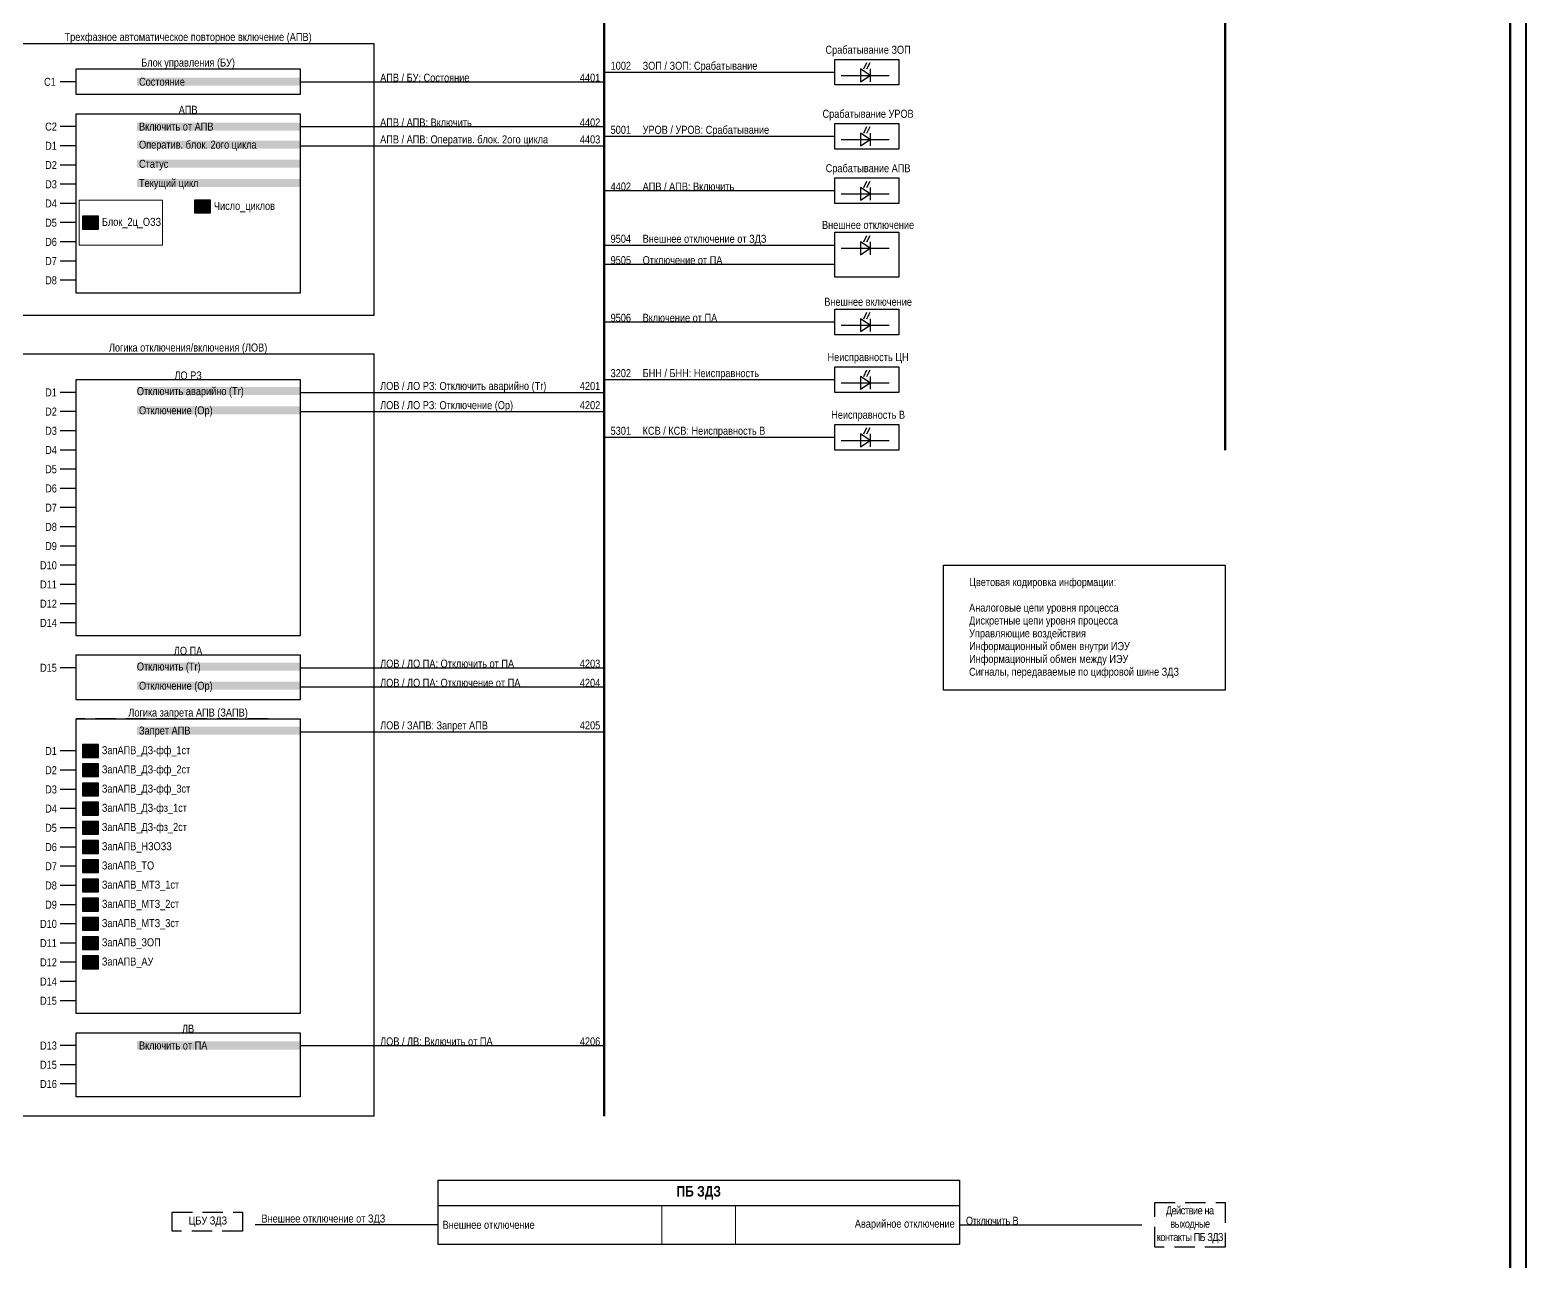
# Model space of a CAD drawing. Header units: millimetres. Extents: x 2179 to 12176, y -20554 to -12004.
# Drawn here: x 4404.6 to 4872, y -12869.3 to -12484.8 of the extents above; entities that cross this region are included whole.
import ezdxf
from ezdxf.enums import TextEntityAlignment as Align

# ---------------------------------------------------------------- set-up
doc = ezdxf.new("R2010")
doc.units = ezdxf.units.MM
doc.linetypes.add('штриховая2', pattern=[9.525, 6.35, -3.175])
for name, color, linetype, lineweight in [('GOOSE', 224, 'Continuous', 30), ('MMS', 190, 'Continuous', 30), ('Внутренняя шина', 4, 'Continuous', 70), ('Вход-Аналоги', 5, 'Continuous', 30), ('Дискретный сигнал', 37, 'Continuous', 25), ('Линии связи', 75, 'Continuous', 30), ('Основная', 7, 'Continuous', 30), ('Основная прерывистая', 7, 'штриховая2', 30), ('Основная сплошная', 7, 'Continuous', 30), ('Сигналы внутр.', 13, 'Continuous', 30), ('Тонкая', 7, 'Continuous', 13), ('Цепи внешние', 134, 'Continuous', 30)]:
    doc.layers.add(name, color=color, linetype=linetype, lineweight=lineweight)
doc.layers.add('Рамка внешняя', color=8, linetype='Continuous', lineweight=40, plot=False)
doc.styles.add('2.5_Gost_RD', font='ARIALN.TTF', dxfattribs={"height": 2.5})
doc.styles.add('Narrow', font='ARIALN.TTF')
doc.styles.add('Табл дан', font='ARIALN.TTF')
doc.styles.add('Табл загол', font='ARIALNB.TTF')

# ---------------------------------------------------------------- blocks, each defined once
blk = doc.blocks.new('*U15')
blk.add_lwpolyline([(0, 0), (1189, 0), (1189, 841), (0, 841)], close=True)
at = {"lineweight": 50}
blk.add_lwpolyline([(20, 836), (1184, 836), (1184, 5), (20, 5)], close=True, dxfattribs=at)
at = {"style": '2.5_Gost_RD', "flags": 8}
blk.add_attdef('ФОРМАТ', text='', height=2.5, dxfattribs=at).set_placement((1134, 4), align=Align.TOP_LEFT)
blk = doc.blocks.new('SW.2')
at = {"true_color": 0xadddf7}
h = blk.add_hatch(color=141, dxfattribs=at)
h.dxf.hatch_style = 1
h.paths.add_polyline_path([(5, 2), (0, 2), (0, -2), (5, -2)])
blk.add_lwpolyline([(5, 2), (0, 2), (0, -2), (5, -2)], close=True)
for points in [[(1, 0), (2, 0)], [(2, 0), (3, 1)], [(3, 0), (4, 0)]]:
    blk.add_lwpolyline(points)
blk = doc.blocks.new('SW.3')
at = {"true_color": 0xadddf7}
h = blk.add_hatch(color=141, dxfattribs=at)
h.dxf.hatch_style = 1
h.paths.add_polyline_path([(5, 2), (0, 2), (0, -2), (5, -2)])
blk.add_lwpolyline([(5, 2), (0, 2), (0, -2), (5, -2)], close=True)
for points in [[(2, 1), (1, 1)], [(1, 0), (2, 0)], [(3, 0), (2, 1)], [(4, 0), (3, 0)], [(2, -1), (1, -1)]]:
    blk.add_lwpolyline(points)
blk = doc.blocks.new('*T148')
at = {"layer": 'Основная', "color": 0, "linetype": 'ByBlock', "lineweight": -2, "transparency": 16777216}
for p, q in [((0, 0), (163, 0)), ((0, 0), (0, -8)), ((163, 0), (163, -8))]:
    blk.add_line(p, q, dxfattribs=at)
at = {"layer": 'Основная', "color": 0, "linetype": 'ByBlock', "lineweight": 30, "transparency": 16777216}
for p, q in [((0, -8), (163, -8)), ((0, -8), (0, -20)), ((163, -8), (163, -20)), ((0, -20), (163, -20))]:
    blk.add_line(p, q, dxfattribs=at)
at = {"layer": 'Основная', "color": 0, "linetype": 'ByBlock', "lineweight": 18, "transparency": 16777216}
for p, q in [((70, -8), (70, -20)), ((93, -8), (93, -20))]:
    blk.add_line(p, q, dxfattribs=at)
at = {"layer": 'Основная', "color": 0, "transparency": 16777216}
for s, insert, char_height, width, attachment_point, style in [('{\\C256;ПБ ЗДЗ}', (81.5, -4), 3.3, 160, 5, 'Табл загол'), ('Внешнее отключение', (1.5, -14), 2.5, 67, 4, 'Табл дан'), ('Аварийное отключение', (161.5, -14), 2.5, 67, 6, 'Табл дан')]:
    blk.add_mtext(s, dxfattribs=dict(at, insert=insert, char_height=char_height, width=width, attachment_point=attachment_point, style=style))

msp = doc.modelspace()

# ---------------------------------------------------------------- linework, layer by layer
at = {"layer": 'Внутренняя шина'}
for points in [[(4584, -12824), (4584, -12176)], [(4778, -12616), (4778, -12176)]]:
    msp.add_lwpolyline(points, dxfattribs=at)
at = {"layer": 'Линии связи'}
for points in [[(4584, -12498), (4656, -12498)], [(4489, -12501), (4584, -12501)], [(4489, -12515), (4584, -12515)], [(4489, -12521), (4584, -12521)], [(4584, -12518), (4656, -12518)], [(4584, -12535), (4656, -12535)], [(4584, -12552), (4656, -12552)], [(4584, -12558), (4656, -12558)], [(4584, -12576), (4656, -12576)], [(4584, -12594), (4656, -12594)], [(4489, -12598), (4584, -12598)], [(4489, -12604), (4584, -12604)], [(4584, -12612), (4656, -12612)], [(4489, -12684), (4584, -12684)], [(4489, -12690), (4584, -12690)], [(4489, -12704), (4584, -12704)], [(4489, -12802), (4584, -12802)], [(4532, -12858), (4475, -12858)], [(4695, -12858), (4752, -12858)]]:
    msp.add_lwpolyline(points, dxfattribs=at)
at = {"layer": 'Основная'}
for points in [[(4396, -12489), (4512, -12489), (4512, -12574), (4396, -12574)], [(4656, -12494), (4676, -12494), (4676, -12502), (4656, -12502)], [(4419, -12497), (4489, -12497), (4489, -12505), (4419, -12505)], [(4419, -12511), (4489, -12511), (4489, -12567), (4419, -12567)], [(4656, -12514), (4676, -12514), (4676, -12522), (4656, -12522)], [(4656, -12531), (4676, -12531), (4676, -12539), (4656, -12539)], [(4656, -12548), (4676, -12548), (4676, -12562), (4656, -12562)], [(4656, -12572), (4676, -12572), (4676, -12580), (4656, -12580)], [(4396, -12586), (4512, -12586), (4512, -12824), (4396, -12824)], [(4656, -12590), (4676, -12590), (4676, -12598), (4656, -12598)], [(4419, -12594), (4489, -12594), (4489, -12674), (4419, -12674)], [(4656, -12608), (4676, -12608), (4676, -12616), (4656, -12616)], [(4419, -12680), (4489, -12680), (4489, -12694), (4419, -12694)], [(4419, -12700), (4489, -12700), (4489, -12792), (4419, -12792)], [(4419, -12798), (4489, -12798), (4489, -12818), (4419, -12818)]]:
    msp.add_lwpolyline(points, close=True, dxfattribs=at)
for points in [[(4419, -12501), (4414, -12501)], [(4419, -12515), (4414, -12515)], [(4419, -12521), (4414, -12521)], [(4419, -12527), (4414, -12527)], [(4419, -12533), (4414, -12533)], [(4419, -12539), (4414, -12539)], [(4419, -12545), (4414, -12545)], [(4419, -12551), (4414, -12551)], [(4419, -12557), (4414, -12557)], [(4419, -12563), (4414, -12563)], [(4419, -12598), (4414, -12598)], [(4419, -12604), (4414, -12604)], [(4419, -12610), (4414, -12610)], [(4419, -12616), (4414, -12616)], [(4419, -12622), (4414, -12622)], [(4419, -12628), (4414, -12628)], [(4419, -12634), (4414, -12634)], [(4419, -12640), (4414, -12640)], [(4419, -12646), (4414, -12646)], [(4419, -12652), (4414, -12652)], [(4419, -12658), (4414, -12658)], [(4419, -12664), (4414, -12664)], [(4419, -12670), (4414, -12670)], [(4419, -12684), (4414, -12684)], [(4419, -12710), (4414, -12710)], [(4419, -12716), (4414, -12716)], [(4419, -12722), (4414, -12722)], [(4419, -12728), (4414, -12728)], [(4419, -12734), (4414, -12734)], [(4419, -12740), (4414, -12740)], [(4419, -12746), (4414, -12746)], [(4419, -12752), (4414, -12752)], [(4419, -12758), (4414, -12758)], [(4419, -12764), (4414, -12764)], [(4419, -12770), (4414, -12770)], [(4419, -12776), (4414, -12776)], [(4419, -12782), (4414, -12782)], [(4419, -12788), (4414, -12788)], [(4419, -12802), (4414, -12802)], [(4419, -12808), (4414, -12808)], [(4419, -12814), (4414, -12814)]]:
    msp.add_lwpolyline(points, dxfattribs=at)
at = {"layer": 'Основная прерывистая'}
msp.add_lwpolyline([(4479, -12700), (4419, -12700)], dxfattribs=at)
at = {"layer": 'Основная сплошная'}
for points in [[(4664.06, -12497), (4664.06, -12501), (4667.06, -12499), (4664.06, -12497)], [(4665.06, -12497), (4666.06, -12495)], [(4666.06, -12497), (4667.06, -12495)], [(4667.06, -12497), (4667.06, -12501)], [(4658.06, -12499), (4673.06, -12499)], [(4664.06, -12517), (4664.06, -12521), (4667.06, -12519), (4664.06, -12517)], [(4665.06, -12517), (4666.06, -12515)], [(4666.06, -12517), (4667.06, -12515)], [(4667.06, -12517), (4667.06, -12521)], [(4658.06, -12519), (4673.06, -12519)], [(4658.06, -12536), (4673.06, -12536)], [(4664.06, -12534), (4664.06, -12538), (4667.06, -12536), (4664.06, -12534)], [(4665.06, -12534), (4666.06, -12532)], [(4666.06, -12534), (4667.06, -12532)], [(4667.06, -12534), (4667.06, -12538)], [(4665.06, -12551), (4666.06, -12549)], [(4666.06, -12551), (4667.06, -12549)], [(4658.06, -12553), (4673.06, -12553)], [(4664.06, -12551), (4664.06, -12555), (4667.06, -12553), (4664.06, -12551)], [(4667.06, -12551), (4667.06, -12555)], [(4665.06, -12575), (4666.06, -12573)], [(4666.06, -12575), (4667.06, -12573)], [(4658.06, -12577), (4673.06, -12577)], [(4664.06, -12575), (4664.06, -12579), (4667.06, -12577), (4664.06, -12575)], [(4667.06, -12575), (4667.06, -12579)], [(4665.06, -12593), (4666.06, -12591)], [(4666.06, -12593), (4667.06, -12591)], [(4658.06, -12595), (4673.06, -12595)], [(4664.06, -12593), (4664.06, -12597), (4667.06, -12595), (4664.06, -12593)], [(4667.06, -12593), (4667.06, -12597)], [(4665.06, -12611), (4666.06, -12609)], [(4666.06, -12611), (4667.06, -12609)], [(4658.06, -12613), (4673.06, -12613)], [(4664.06, -12611), (4664.06, -12615), (4667.06, -12613), (4664.06, -12611)], [(4667.06, -12611), (4667.06, -12615)]]:
    msp.add_lwpolyline(points, dxfattribs=at)
for points in [[(4665.56, -12496, 0.5, 0, 0), (4666.06, -12495, 0, 0, 0)], [(4666.56, -12496, 0.5, 0, 0), (4667.06, -12495, 0, 0, 0)], [(4665.56, -12516, 0.5, 0, 0), (4666.06, -12515, 0, 0, 0)], [(4666.56, -12516, 0.5, 0, 0), (4667.06, -12515, 0, 0, 0)], [(4665.56, -12533, 0.5, 0, 0), (4666.06, -12532, 0, 0, 0)], [(4666.56, -12533, 0.5, 0, 0), (4667.06, -12532, 0, 0, 0)], [(4665.56, -12550, 0.5, 0, 0), (4666.06, -12549, 0, 0, 0)], [(4666.56, -12550, 0.5, 0, 0), (4667.06, -12549, 0, 0, 0)], [(4665.56, -12574, 0.5, 0, 0), (4666.06, -12573, 0, 0, 0)], [(4666.56, -12574, 0.5, 0, 0), (4667.06, -12573, 0, 0, 0)], [(4665.56, -12592, 0.5, 0, 0), (4666.06, -12591, 0, 0, 0)], [(4666.56, -12592, 0.5, 0, 0), (4667.06, -12591, 0, 0, 0)], [(4665.56, -12610, 0.5, 0, 0), (4666.06, -12609, 0, 0, 0)], [(4666.56, -12610, 0.5, 0, 0), (4667.06, -12609, 0, 0, 0)]]:
    msp.add_lwpolyline(points, format="xyseb", dxfattribs=at)
at = {"layer": 'Основная сплошная', "ltscale": 0.3}
msp.add_lwpolyline([(4690, -12652), (4777.95, -12652), (4777.95, -12691), (4690, -12691)], close=True, dxfattribs=at)
at = {"layer": 'Основная сплошная', "linetype": 'штриховая2'}
for points in [[(4778, -12865), (4756, -12865), (4756, -12851), (4778, -12851)], [(4471, -12860), (4449, -12860), (4449, -12854), (4471, -12854)]]:
    msp.add_lwpolyline(points, close=True, dxfattribs=at)
at = {"layer": 'Тонкая'}
msp.add_lwpolyline([(4420, -12538), (4446, -12538), (4446, -12552), (4420, -12552)], close=True, dxfattribs=at)

# ---------------------------------------------------------------- block references
msp.add_blockref('*T148', (4532, -12844))
at = {"layer": 'Основная'}
for name, p in [('SW.3', (4455.96, -12539.98)), ('SW.2', (4421, -12545)), ('SW.2', (4421, -12710)), ('SW.2', (4421, -12716)), ('SW.2', (4421, -12722)), ('SW.2', (4421, -12728)), ('SW.2', (4421, -12734)), ('SW.2', (4421, -12740)), ('SW.2', (4421, -12746)), ('SW.2', (4421, -12752)), ('SW.2', (4421, -12758)), ('SW.2', (4421, -12764)), ('SW.2', (4421, -12770)), ('SW.2', (4421, -12776))]:
    msp.add_blockref(name, p, dxfattribs=at)
at = {"layer": 'Рамка внешняя'}
msp.add_blockref('*U15', (3683, -12985), dxfattribs=at)

# ---------------------------------------------------------------- texts
at = {"layer": 'GOOSE', "char_height": 2.5}
for s, insert, width, attachment_point, style in [('9504^IВнешнее отключение от ЗДЗ', (4586, -12552), 70, 7, 'Narrow'), ('\\pt10;9505^IОтключение от ПА', (4586, -12558), 53, 7, 'Narrow'), ('9506^IВключение от ПА', (4586, -12576), 48, 7, 'Narrow'), ('\\A1;Информационный обмен между ИЭУ', (4698, -12680), 72, 1, 'Табл дан')]:
    msp.add_mtext(s, dxfattribs=dict(at, insert=insert, width=width, attachment_point=attachment_point, style=style))
at = {"layer": 'MMS', "insert": (4698, -12672), "char_height": 2.5, "width": 72, "attachment_point": 1, "style": 'Табл дан'}
msp.add_mtext('\\A1;Управляющие воздействия', dxfattribs=at)
at = {"layer": 'Вход-Аналоги', "insert": (4698, -12664), "char_height": 2.5, "width": 72, "attachment_point": 1, "style": 'Табл дан'}
msp.add_mtext('\\A1;Аналоговые цепи уровня процесса', dxfattribs=at)
at = {"layer": 'Дискретный сигнал', "char_height": 2.5}
for s, insert, width, attachment_point, style in [('\\A1;Сигналы, передаваемые по цифровой шине ЗДЗ', (4698, -12684), 72, 1, 'Табл дан'), ('Внешнее отключение от ЗДЗ', (4476.93, -12858), 55.0735, 7, 'Narrow')]:
    msp.add_mtext(s, dxfattribs=dict(at, insert=insert, width=width, attachment_point=attachment_point, style=style))
at = {"layer": 'Основная', "style": 'Табл дан'}
for s, p in [('C1', (4409, -12501)), ('Число_циклов', (4462.07, -12539.75)), ('Блок_2ц_ОЗЗ', (4427.07, -12544.75)), ('ЗапАПВ_ДЗ-фф_1ст', (4427.07, -12709.75)), ('ЗапАПВ_ДЗ-фф_2ст', (4427.07, -12715.75)), ('ЗапАПВ_ДЗ-фф_3ст', (4427.07, -12721.75)), ('ЗапАПВ_ДЗ-фз_1ст', (4427.07, -12727.75)), ('ЗапАПВ_ДЗ-фз_2ст', (4427.07, -12733.75)), ('ЗапАПВ_НЗОЗЗ', (4427.07, -12739.75)), ('ЗапАПВ_ТО', (4427.07, -12745.75)), ('ЗапАПВ_МТЗ_1ст', (4427.07, -12751.75)), ('ЗапАПВ_МТЗ_2ст', (4427.07, -12757.75)), ('ЗапАПВ_МТЗ_3ст', (4427.07, -12763.75)), ('ЗапАПВ_ЗОП', (4427.07, -12769.75)), ('ЗапАПВ_АУ', (4427.07, -12775.75))]:
    msp.add_text(s, height=2.5, dxfattribs=at).set_placement(p, align=Align.MIDDLE_LEFT)
for s, p in [('С2', (4413, -12515)), ('D1', (4413, -12521)), ('D2', (4413, -12527)), ('D3', (4413, -12533)), ('D4', (4413, -12539)), ('D5', (4413, -12545)), ('D6', (4413, -12551)), ('D7', (4413, -12557)), ('D8', (4413, -12563)), ('D1', (4413, -12598)), ('D2', (4413, -12604)), ('D3', (4413, -12610)), ('D4', (4413, -12616)), ('D5', (4413, -12622)), ('D6', (4413, -12628)), ('D7', (4413, -12634)), ('D8', (4413, -12640)), ('D9', (4413, -12646)), ('D10', (4413, -12652)), ('D11', (4413, -12658)), ('D12', (4413, -12664)), ('D14', (4413, -12670)), ('D15', (4413, -12684)), ('D1', (4413, -12710)), ('D2', (4413, -12716)), ('D3', (4413, -12722)), ('D4', (4413, -12728)), ('D5', (4413, -12734)), ('D6', (4413, -12740)), ('D7', (4413, -12746)), ('D8', (4413, -12752)), ('D9', (4413, -12758)), ('D10', (4413, -12764)), ('D11', (4413, -12770)), ('D12', (4413, -12776)), ('D14', (4413, -12782)), ('D15', (4413, -12788)), ('D13', (4413, -12802)), ('D15', (4413, -12808)), ('D16', (4413, -12814))]:
    msp.add_text(s, height=2.5, dxfattribs=at).set_placement(p, align=Align.MIDDLE_RIGHT)
at = {"layer": 'Основная', "char_height": 2.5}
for s, insert, width, attachment_point, style in [('Трехфазное автоматическое повторное включение (АПВ)', (4454, -12489), 116, 8, 'Narrow'), ('\\A1;Блок управления (БУ)', (4454, -12497), 70, 8, 'Narrow'), ('Срабатывание ЗОП', (4666.44, -12493), 45, 8, 'Narrow'), ('АПВ', (4454, -12511), 70, 8, 'Narrow'), ('Срабатывание УРОВ', (4666.44, -12513), 45, 8, 'Narrow'), ('Срабатывание АПВ', (4666.44, -12530), 45, 8, 'Narrow'), ('Внешнее отключение', (4666.44, -12547), 45, 8, 'Narrow'), ('Внешнее включение', (4666.44, -12571), 45, 8, 'Narrow'), ('Логика отключения/включения (ЛОВ)', (4454, -12586), 116, 8, 'Narrow'), ('Неисправность ЦН', (4666.44, -12589), 45, 8, 'Narrow'), ('ЛО РЗ', (4454, -12594), 70, 8, 'Narrow'), ('Неисправность В', (4666.44, -12607), 45, 8, 'Narrow'), ('\\A1;Цветовая кодировка информации:', (4698, -12656), 132, 1, 'Табл дан'), ('ЛО ПА', (4454, -12680), 70, 8, 'Narrow'), ('Логика запрета АПВ (ЗАПВ)', (4454, -12700), 70, 8, 'Narrow'), ('ЛВ', (4454, -12798), 70, 8, 'Narrow'), ('\\pi3.48039;{\\T0.9;Действие на \\P\\pi4.83697;выходные \\P\\pi0.61886;контакты ПБ ЗДЗ}', (4756, -12858), 22, 4, 'Narrow'), ('\\pi5.16439;ЦБУ ЗДЗ', (4449, -12857), 22, 4, 'Narrow')]:
    msp.add_mtext(s, dxfattribs=dict(at, insert=insert, width=width, attachment_point=attachment_point, style=style))
at = {"layer": 'Основная', "char_height": 2.5, "width": 51, "attachment_point": 4, "style": 'Narrow', "bg_fill": 1, "box_fill_scale": 1, "bg_fill_color": 9, "bg_fill_transparency": 0}
for s, insert in [('\\pl0.67568;Состояние', (4438, -12501)), ('\\pl0.67568;Включить от АПВ', (4438, -12515)), ('\\pl0.67568;Оператив. блок. 2ого цикла', (4438, -12521)), ('\\pl0.67568;Статус', (4438, -12527)), ('\\pl0.67568;Текущий цикл', (4438, -12533)), ('Отключить аварийно (Tr)', (4438, -12598)), ('\\pl0.67568;Отключение (Op)', (4438, -12604)), ('Отключить (Tr)', (4438, -12684)), ('\\pl0.67568;Отключение (Op)', (4438, -12690)), ('\\pl0.67568;Запрет АПВ', (4438, -12704)), ('\\pl0.67568;Включить от ПА', (4438, -12802))]:
    msp.add_mtext(s, dxfattribs=dict(at, insert=insert))
at = {"layer": 'Сигналы внутр.', "char_height": 2.5}
for s, insert, width, attachment_point, style in [('АПВ / БУ: Состояние^I^I^I   ^I   4401^I', (4514, -12501), 70, 7, 'Табл дан'), ('1002^IЗОП / ЗОП: Срабатывание', (4586, -12498), 48, 7, 'Narrow'), ('АПВ / АПВ: Включить^I^I^I^I   4402^I', (4514, -12515), 70, 7, 'Табл дан'), ('5001^IУРОВ / УРОВ: Срабатывание', (4586, -12518), 70, 7, 'Narrow'), ('АПВ / АПВ: Оператив. блок. 2ого цикла^I   4403^I', (4514, -12521), 70, 7, 'Табл дан'), ('4402^IАПВ / АПВ: Включить', (4586, -12535), 48, 7, 'Narrow'), ('3202^IБНН / БНН: Неисправность', (4586, -12594), 70, 7, 'Narrow'), ('ЛОВ / ЛО РЗ: Отключить аварийно (Tr)^I   4201^I', (4514, -12598), 70, 7, 'Табл дан'), ('ЛОВ / ЛО РЗ: Отключение (Op)^I^I   4202^I', (4514, -12604), 70, 7, 'Табл дан'), ('5301^IКСВ / КСВ: Неисправность В', (4586, -12612), 70, 7, 'Narrow'), ('\\A1;Информационный обмен внутри ИЭУ', (4698, -12676), 72, 1, 'Табл дан'), ('ЛОВ / ЛО ПА: Отключить от ПА^I^I   4203^I', (4514, -12684), 70, 7, 'Табл дан'), ('ЛОВ / ЛО ПА: Отключение от ПА^I^I   4204^I', (4514, -12690), 70, 7, 'Табл дан'), ('ЛОВ / ЗАПВ: Запрет АПВ^I   ^I^I   4205^I', (4514, -12704), 70, 7, 'Табл дан'), ('ЛОВ / ЛВ: Включить от ПА^I^I^I   4206^I', (4514, -12802), 70, 7, 'Табл дан')]:
    msp.add_mtext(s, dxfattribs=dict(at, insert=insert, width=width, attachment_point=attachment_point, style=style))
at = {"layer": 'Цепи внешние', "char_height": 2.5, "style": 'Табл дан'}
for s, insert, width, attachment_point in [('\\A1;Дискретные цепи уровня процесса', (4698, -12668), 78, 1), ('{\\T0.95;Отключить В}', (4697, -12858), 49.957, 7)]:
    msp.add_mtext(s, dxfattribs=dict(at, insert=insert, width=width, attachment_point=attachment_point))

doc.saveas('drawing.dxf')
